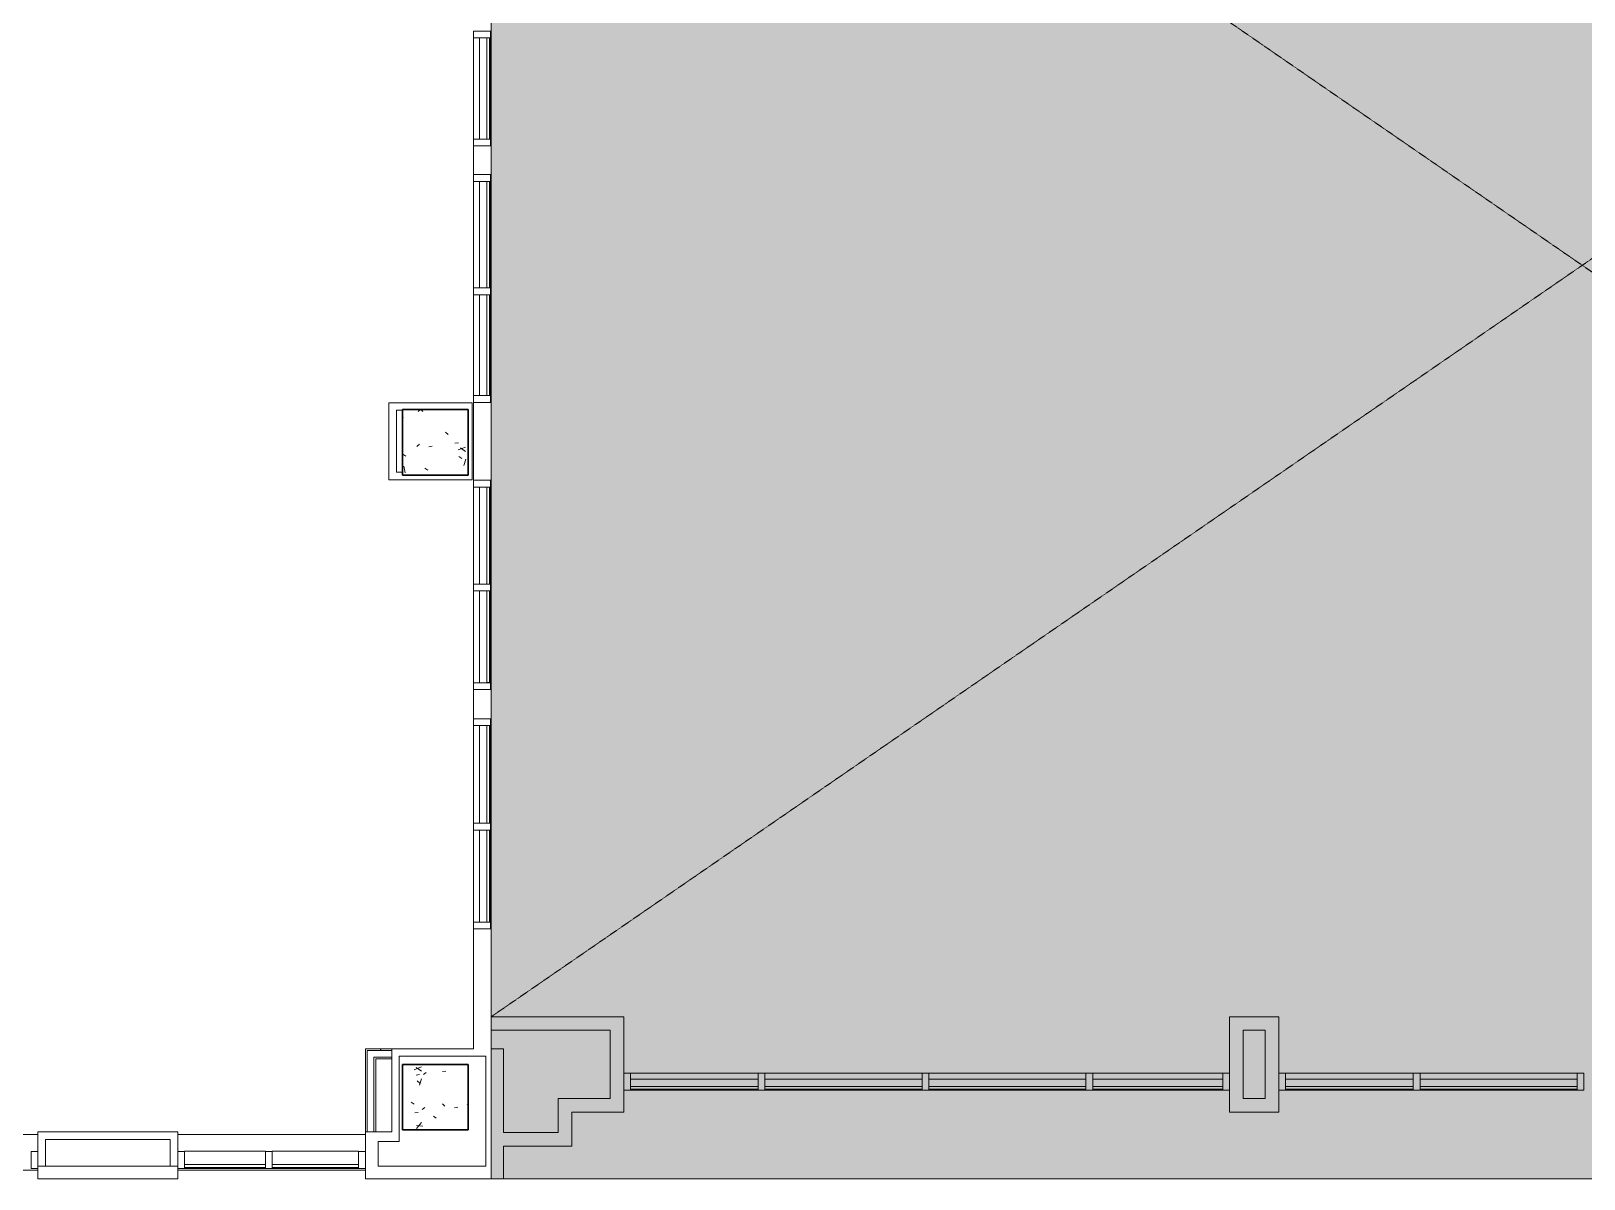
# Model space of a CAD drawing. Header units: inches. Extents: x 45807 to 48637, y -37659 to -35436.
# Drawn here: x 46401 to 46970, y -37659 to -37238 of the extents above; entities that cross this region are included whole.
import ezdxf

# ---------------------------------------------------------------- set-up
doc = ezdxf.new("R2010")
doc.units = ezdxf.units.IN
doc.header["$MEASUREMENT"] = 0
doc.linetypes.add('Hidden 1_8_', pattern=[0.1875, 0.125, -0.0625])
for name, color, linetype, lineweight in [('A-DETL-GENF', 92, 'Continuous', 9), ('A-DETL-HDLN', 90, 'Hidden 1_8_', 9), ('A-DETL-THIN', 151, 'Continuous', 9), ('A-GLAZ-CURT', 52, 'Continuous', 9), ('A-GLAZ-CWMG', 51, 'Continuous', 9), ('A-WALL', 113, 'Continuous', 9), ('A-WALL-PATT', 111, 'Continuous', 13), ('I-WALL', 2, 'Continuous', 9), ('S-COLS', 52, 'Continuous', 9)]:
    doc.layers.add(name, color=color, linetype=linetype, lineweight=lineweight)

# ---------------------------------------------------------------- blocks, each defined once
blk = doc.blocks.new('Concrete-Rectangular-Column - 24 x 24-V6-FIRST FLOOR CONSTRUCTION')
at = {"layer": 'S-COLS'}
h = blk.add_hatch(dxfattribs=at)
h.set_pattern_fill('FP2_8', color=256, style=0, pattern_type=2)
h.set_pattern_definition([(50, (-46549.434, 37388.848), (27.5427005, -2.409921), [2.88, -31.68]), (355, (-46549.434, 37388.848), (-5.327844, 28.884266), [2.304, -25.344]), (100.451, (-46547.138, 37388.647), (22.215316, 26.47393), [2.448, -26.924]), (46.184, (-46549.434, 37396.528), (40.981875, -6.356422), [4.32, -47.52]), (96.636, (-46546.018, 37395.998), (35.890748, 37.40619), [3.671, -40.386]), (351.184, (-46549.434, 37396.53), (35.890973, 37.406216), [3.456, -38.016]), (21, (-46545.594, 37394.608), (22.921036, -15.4607306), [2.88, -31.68]), (326, (-46545.594, 37394.608), (9.343532, 27.845738), [2.304, -25.344]), (71.451, (-46543.683, 37393.32), (32.264769, 12.384422), [2.448, -26.924]), (37.5, (-46549.434, 37388.848), (0.466855, 12.782707), [1.267, -23.77, 1.267, -24.461, -25.44]), (37.5, (-46549.434, 37388.848), (0.466855, 12.782707), [-50.765, 1.267, -24.173]), (7.5, (-46549.434, 37388.848), (10.1015895, 15.1450904), [1.267, -13.402, 1.267, -23.194, -9.696]), (7.5, (-46549.434, 37388.848), (10.1015895, 15.1450904), [-39.13, 1.267, -8.429]), (327.5, (-46557.997, 37388.848), (20.4991609, -0.8657796), [1.267, -8.333, 1.267, -28.685, -39.744]), (327.5, (-46557.997, 37388.848), (20.4991609, -0.8657796), [-39.552, 1.267, -38.477]), (317.5, (-46561.837, 37388.848), (22.3947794, 3.844288), [1.267, -11.213, 1.267, -18.624, -28.224]), (317.5, (-46561.837, 37388.848), (22.3947794, 3.844288), [-32.371, 1.267, -26.957])])
h.paths.add_polyline_path([(12, -12), (12, 12), (-12, 12), (-12, -12)], flags=0)
at = {"layer": 'S-COLS', "lineweight": 30}
for p, q in [((12, 12), (-12, 12)), ((-12, 12), (-12, -12)), ((12, -12), (12, 12)), ((-12, -12), (12, -12))]:
    blk.add_line(p, q, dxfattribs=at)
blk = doc.blocks.new('Concrete-Rectangular-Column - 24 x 24-V10-FIRST FLOOR CONSTRUCTION')
at = {"layer": 'S-COLS'}
h = blk.add_hatch(dxfattribs=at)
h.set_pattern_fill('FP2_12', color=256, style=0, pattern_type=2)
h.set_pattern_definition([(50, (-46549.434, 37628.848), (27.5427005, -2.409921), [2.88, -31.68]), (355, (-46549.434, 37628.848), (-5.327844, 28.884266), [2.304, -25.344]), (100.451, (-46547.138, 37628.647), (22.215316, 26.47393), [2.448, -26.924]), (46.184, (-46549.434, 37636.528), (40.981875, -6.356422), [4.32, -47.52]), (96.636, (-46546.018, 37635.998), (35.890748, 37.40619), [3.671, -40.386]), (351.184, (-46549.434, 37636.53), (35.890973, 37.406216), [3.456, -38.016]), (21, (-46545.594, 37634.608), (22.921036, -15.4607306), [2.88, -31.68]), (326, (-46545.594, 37634.608), (9.343532, 27.845738), [2.304, -25.344]), (71.451, (-46543.683, 37633.32), (32.264769, 12.384422), [2.448, -26.924]), (37.5, (-46549.434, 37628.848), (0.466855, 12.782707), [1.267, -23.77, 1.267, -24.461, -25.44]), (37.5, (-46549.434, 37628.848), (0.466855, 12.782707), [-50.765, 1.267, -24.173]), (7.5, (-46549.434, 37628.848), (10.1015895, 15.1450904), [1.267, -13.402, 1.267, -23.194, -9.696]), (7.5, (-46549.434, 37628.848), (10.1015895, 15.1450904), [-39.13, 1.267, -8.429]), (327.5, (-46557.997, 37628.848), (20.4991609, -0.8657796), [1.267, -8.333, 1.267, -28.685, -39.744]), (327.5, (-46557.997, 37628.848), (20.4991609, -0.8657796), [-39.552, 1.267, -38.477]), (317.5, (-46561.837, 37628.848), (22.3947794, 3.844288), [1.267, -11.213, 1.267, -18.624, -28.224]), (317.5, (-46561.837, 37628.848), (22.3947794, 3.844288), [-32.371, 1.267, -26.957])])
h.paths.add_polyline_path([(12, -12), (12, 12), (-12, 12), (-12, -12)], flags=0)
at = {"layer": 'S-COLS', "lineweight": 30}
for p, q in [((12, 12), (-12, 12)), ((-12, 12), (-12, -12)), ((12, -12), (12, 12)), ((-12, -12), (12, -12))]:
    blk.add_line(p, q, dxfattribs=at)
blk = doc.blocks.new('Rectangular Mullion - 2_5_ x 5_ rectangular 2-4794859-FIRST FLOOR CONSTRUCTION')
at = {"layer": 'A-GLAZ-CWMG'}
for p, q in [((46563.43, -37530.96), (46563.43, -37564.71)), ((46569.68, -37530.96), (46569.68, -37564.71))]:
    blk.add_line(p, q, dxfattribs=at)
blk = doc.blocks.new('Rectangular Mullion - 2_5_ x 5_ rectangular 2-4793464-FIRST FLOOR CONSTRUCTION')
at = {"layer": 'A-GLAZ-CWMG', "lineweight": 20}
for p, q in [((0, 2.125), (-2.5, 2.125)), ((-2.5, 2.125), (-2.5, -4.125)), ((0, -4.125), (0, 2.125)), ((-2.5, -4.125), (0, -4.125))]:
    blk.add_line(p, q, dxfattribs=at)
blk = doc.blocks.new('System Panel - Glazed-4794866-FIRST FLOOR CONSTRUCTION')
at = {"layer": 'A-GLAZ-CURT', "lineweight": 13}
for p, q in [((16.875, -0.75), (-16.875, -0.75)), ((-16.875, -0.75), (-16.875, -1.75)), ((-16.875, -1.75), (16.875, -1.75)), ((16.875, -1.75), (16.875, -0.75))]:
    blk.add_line(p, q, dxfattribs=at)
blk = doc.blocks.new('Rectangular Mullion - 2_5_ x 5_ rectangular 2-4793468-FIRST FLOOR CONSTRUCTION')
at = {"layer": 'A-GLAZ-CWMG', "lineweight": 20}
for p, q in [((-2.5, 2.125), (0, 2.125)), ((-2.5, -4.125), (-2.5, 2.125)), ((0, 2.125), (0, -4.125)), ((0, -4.125), (-2.5, -4.125))]:
    blk.add_line(p, q, dxfattribs=at)
blk = doc.blocks.new('Rectangular Mullion - 2_5_ x 5_ rectangular 3-4794861-FIRST FLOOR CONSTRUCTION')
at = {"layer": 'A-GLAZ-CWMG'}
for p, q in [((46565.56, -37564.71), (46565.56, -37530.96)), ((46569.56, -37530.96), (46569.56, -37564.71))]:
    blk.add_line(p, q, dxfattribs=at)
blk = doc.blocks.new('Rectangular Mullion - 2_5_ x 5_ rectangular 2-4794847-FIRST FLOOR CONSTRUCTION')
at = {"layer": 'A-GLAZ-CWMG'}
for p, q in [((46563.43, -37443.35), (46563.43, -37476.96)), ((46569.68, -37443.35), (46569.68, -37476.96))]:
    blk.add_line(p, q, dxfattribs=at)
blk = doc.blocks.new('System Panel - Glazed-4794854-FIRST FLOOR CONSTRUCTION')
at = {"layer": 'A-GLAZ-CURT', "lineweight": 13}
for p, q in [((16.8, -0.75), (-16.8, -0.75)), ((-16.8, -0.75), (-16.8, -1.75)), ((-16.8, -1.75), (16.8, -1.75)), ((16.8, -1.75), (16.8, -0.75))]:
    blk.add_line(p, q, dxfattribs=at)
blk = doc.blocks.new('Rectangular Mullion - 2_5_ x 5_ rectangular 3-4794849-FIRST FLOOR CONSTRUCTION')
at = {"layer": 'A-GLAZ-CWMG'}
for p, q in [((46565.56, -37476.96), (46565.56, -37443.35)), ((46569.56, -37443.35), (46569.56, -37476.96))]:
    blk.add_line(p, q, dxfattribs=at)
blk = doc.blocks.new('Rectangular Mullion - 2_5_ x 5_ rectangular 2-4794835-FIRST FLOOR CONSTRUCTION')
at = {"layer": 'A-GLAZ-CWMG'}
for p, q in [((46563.43, -37334.75), (46563.43, -37371.75)), ((46569.68, -37334.75), (46569.68, -37371.75))]:
    blk.add_line(p, q, dxfattribs=at)
blk = doc.blocks.new('System Panel - Glazed-4794842-FIRST FLOOR CONSTRUCTION')
at = {"layer": 'A-GLAZ-CURT', "lineweight": 13}
for p, q in [((18.5, -0.75), (-18.5, -0.75)), ((-18.5, -0.75), (-18.5, -1.75)), ((-18.5, -1.75), (18.5, -1.75)), ((18.5, -1.75), (18.5, -0.75))]:
    blk.add_line(p, q, dxfattribs=at)
blk = doc.blocks.new('Rectangular Mullion - 2_5_ x 5_ rectangular 3-4794837-FIRST FLOOR CONSTRUCTION')
at = {"layer": 'A-GLAZ-CWMG'}
for p, q in [((46565.56, -37371.75), (46565.56, -37334.75)), ((46569.56, -37334.75), (46569.56, -37371.75))]:
    blk.add_line(p, q, dxfattribs=at)
blk = doc.blocks.new('Rectangular Mullion - 2_5_ x 5_ rectangular 2-4794823-FIRST FLOOR CONSTRUCTION')
at = {"layer": 'A-GLAZ-CWMG'}
for p, q in [((46563.43, -37240.62), (46563.43, -37277.75)), ((46569.68, -37240.62), (46569.68, -37277.75))]:
    blk.add_line(p, q, dxfattribs=at)
blk = doc.blocks.new('System Panel - Glazed-4794830-FIRST FLOOR CONSTRUCTION')
at = {"layer": 'A-GLAZ-CURT', "lineweight": 13}
for p, q in [((18.5625, -0.75), (-18.5625, -0.75)), ((-18.5625, -0.75), (-18.5625, -1.75)), ((-18.5625, -1.75), (18.5625, -1.75)), ((18.5625, -1.75), (18.5625, -0.75))]:
    blk.add_line(p, q, dxfattribs=at)
blk = doc.blocks.new('Rectangular Mullion - 2_5_ x 5_ rectangular 3-4794825-FIRST FLOOR CONSTRUCTION')
at = {"layer": 'A-GLAZ-CWMG'}
for p, q in [((46565.56, -37277.75), (46565.56, -37240.62)), ((46569.56, -37240.62), (46569.56, -37277.75))]:
    blk.add_line(p, q, dxfattribs=at)
blk = doc.blocks.new('System Panel - Glazed-4794844-FIRST FLOOR CONSTRUCTION')
at = {"layer": 'A-GLAZ-CURT', "lineweight": 13}
for p, q in [((19.5, -0.75), (-19.5, -0.75)), ((-19.5, -0.75), (-19.5, -1.75)), ((-19.5, -1.75), (19.5, -1.75)), ((19.5, -1.75), (19.5, -0.75))]:
    blk.add_line(p, q, dxfattribs=at)
blk = doc.blocks.new('Rectangular Mullion - 2_5_ x 5_ rectangular 2-4794838-FIRST FLOOR CONSTRUCTION')
at = {"layer": 'A-GLAZ-CWMG'}
for p, q in [((46563.43, -37293.25), (46563.43, -37332.25)), ((46569.68, -37293.25), (46569.68, -37332.25))]:
    blk.add_line(p, q, dxfattribs=at)
blk = doc.blocks.new('Rectangular Mullion - 2_5_ x 5_ rectangular 3-4794840-FIRST FLOOR CONSTRUCTION')
at = {"layer": 'A-GLAZ-CWMG'}
for p, q in [((46565.56, -37332.25), (46565.56, -37293.25)), ((46569.56, -37293.25), (46569.56, -37332.25))]:
    blk.add_line(p, q, dxfattribs=at)
blk = doc.blocks.new('System Panel - Glazed-4794856-FIRST FLOOR CONSTRUCTION')
at = {"layer": 'A-GLAZ-CURT', "lineweight": 13}
for p, q in [((17.8, -0.75), (-17.8, -0.75)), ((-17.8, -0.75), (-17.8, -1.75)), ((-17.8, -1.75), (17.8, -1.75)), ((17.8, -1.75), (17.8, -0.75))]:
    blk.add_line(p, q, dxfattribs=at)
blk = doc.blocks.new('Rectangular Mullion - 2_5_ x 5_ rectangular 2-4794850-FIRST FLOOR CONSTRUCTION')
at = {"layer": 'A-GLAZ-CWMG'}
for p, q in [((46563.43, -37405.25), (46563.43, -37440.85)), ((46569.68, -37405.25), (46569.68, -37440.85))]:
    blk.add_line(p, q, dxfattribs=at)
blk = doc.blocks.new('Rectangular Mullion - 2_5_ x 5_ rectangular 3-4794852-FIRST FLOOR CONSTRUCTION')
at = {"layer": 'A-GLAZ-CWMG'}
for p, q in [((46565.56, -37440.85), (46565.56, -37405.25)), ((46569.56, -37405.25), (46569.56, -37440.85))]:
    blk.add_line(p, q, dxfattribs=at)
blk = doc.blocks.new('System Panel - Glazed-4794868-FIRST FLOOR CONSTRUCTION')
at = {"layer": 'A-GLAZ-CURT', "lineweight": 13}
for p, q in [((17.875, -0.75), (-17.875, -0.75)), ((-17.875, -0.75), (-17.875, -1.75)), ((-17.875, -1.75), (17.875, -1.75)), ((17.875, -1.75), (17.875, -0.75))]:
    blk.add_line(p, q, dxfattribs=at)
blk = doc.blocks.new('Rectangular Mullion - 2_5_ x 5_ rectangular 2-4794862-FIRST FLOOR CONSTRUCTION')
at = {"layer": 'A-GLAZ-CWMG'}
for p, q in [((46563.43, -37492.71), (46563.43, -37528.46)), ((46569.68, -37492.71), (46569.68, -37528.46))]:
    blk.add_line(p, q, dxfattribs=at)
blk = doc.blocks.new('Rectangular Mullion - 2_5_ x 5_ rectangular 3-4794864-FIRST FLOOR CONSTRUCTION')
at = {"layer": 'A-GLAZ-CWMG'}
for p, q in [((46565.56, -37528.46), (46565.56, -37492.71)), ((46569.56, -37492.71), (46569.56, -37528.46))]:
    blk.add_line(p, q, dxfattribs=at)
blk = doc.blocks.new('Rectangular Mullion - 2_5_ x 5_ rectangular 2-4794803-FIRST FLOOR CONSTRUCTION')
at = {"layer": 'A-GLAZ-CWMG', "lineweight": 20}
for p, q in [((-2.25, 2.125), (0.25, 2.125)), ((-2.25, -4.125), (-2.25, 2.125)), ((0.25, 2.125), (0.25, -4.125)), ((0.25, -4.125), (-2.25, -4.125))]:
    blk.add_line(p, q, dxfattribs=at)
blk = doc.blocks.new('Rectangular Mullion - 2_5_ x 5_ rectangular 2-4798530-FIRST FLOOR CONSTRUCTION')
at = {"layer": 'A-GLAZ-CWMG', "lineweight": 20}
for p, q in [((-2.5, 2.125), (0, 2.125)), ((-2.5, -4.125), (-2.5, 2.125)), ((0, 2.125), (0, -4.125)), ((0, -4.125), (-2.5, -4.125))]:
    blk.add_line(p, q, dxfattribs=at)
blk = doc.blocks.new('System Panel - Glazed-4799329-FIRST FLOOR CONSTRUCTION')
at = {"layer": 'A-GLAZ-CURT', "lineweight": 13}
for p, q in [((14.8125, -0.75), (-14.8125, -0.75)), ((-14.8125, -0.75), (-14.8125, -1.75)), ((-14.8125, -1.75), (14.8125, -1.75)), ((14.8125, -1.75), (14.8125, -0.75))]:
    blk.add_line(p, q, dxfattribs=at)
blk = doc.blocks.new('Rectangular Mullion - 2_5_ x 5_ rectangular 2-4799324-FIRST FLOOR CONSTRUCTION')
at = {"layer": 'A-GLAZ-CWMG'}
for p, q in [((46007.18, -37648.72), (45977.56, -37648.72)), ((46007.18, -37654.97), (45977.56, -37654.97))]:
    blk.add_line(p, q, dxfattribs=at)
blk = doc.blocks.new('Rectangular Mullion - 2_5_ x 5_ rectangular 2-4798535-FIRST FLOOR CONSTRUCTION')
at = {"layer": 'A-GLAZ-CWMG', "lineweight": 20}
for p, q in [((0, 2.125), (-2.5, 2.125)), ((-2.5, 2.125), (-2.5, -4.125)), ((0, -4.125), (0, 2.125)), ((-2.5, -4.125), (0, -4.125))]:
    blk.add_line(p, q, dxfattribs=at)
blk = doc.blocks.new('System Panel - Glazed-4799330-FIRST FLOOR CONSTRUCTION')
at = {"layer": 'A-GLAZ-CURT', "lineweight": 13}
for p, q in [((15.8125, -0.75), (-15.8125, -0.75)), ((-15.8125, -0.75), (-15.8125, -1.75)), ((-15.8125, -1.75), (15.8125, -1.75)), ((15.8125, -1.75), (15.8125, -0.75))]:
    blk.add_line(p, q, dxfattribs=at)
blk = doc.blocks.new('Rectangular Mullion - 2_5_ x 5_ rectangular 2-4799326-FIRST FLOOR CONSTRUCTION')
at = {"layer": 'A-GLAZ-CWMG'}
for p, q in [((46041.31, -37648.72), (46009.68, -37648.72)), ((46041.31, -37654.97), (46009.68, -37654.97))]:
    blk.add_line(p, q, dxfattribs=at)
blk = doc.blocks.new('Rectangular Mullion - 2_5_ x 5_ rectangular 2-4799328-FIRST FLOOR CONSTRUCTION')
at = {"layer": 'A-GLAZ-CWMG', "lineweight": 20}
for p, q in [((-2.25, 2.125), (0.25, 2.125)), ((-2.25, -4.125), (-2.25, 2.125)), ((0.25, 2.125), (0.25, -4.125)), ((0.25, -4.125), (-2.25, -4.125))]:
    blk.add_line(p, q, dxfattribs=at)
blk = doc.blocks.new('Rectangular Mullion - 2_5_ x 5_ rectangular 2-4832376-FIRST FLOOR CONSTRUCTION')
at = {"layer": 'A-GLAZ-CWMG'}
for p, q in [((46907.68, -37620.1), (46860.93, -37620.1)), ((46907.68, -37626.35), (46860.93, -37626.35))]:
    blk.add_line(p, q, dxfattribs=at)
blk = doc.blocks.new('Rectangular Mullion - 2_5_ x 5_ rectangular 2-V23-FIRST FLOOR CONSTRUCTION')
at = {"layer": 'A-GLAZ-CWMG', "lineweight": 20}
for p, q in [((0, 2.125), (-2.5, 2.125)), ((-2.5, 2.125), (-2.5, -4.125)), ((0, -4.125), (0, 2.125)), ((-2.5, -4.125), (0, -4.125))]:
    blk.add_line(p, q, dxfattribs=at)
blk = doc.blocks.new('System Panel - Glazed-4832380-FIRST FLOOR CONSTRUCTION')
at = {"layer": 'A-GLAZ-CURT', "lineweight": 13}
for p, q in [((23.375, -0.75), (-23.375, -0.75)), ((-23.375, -0.75), (-23.375, -1.75)), ((-23.375, -1.75), (23.375, -1.75)), ((23.375, -1.75), (23.375, -0.75))]:
    blk.add_line(p, q, dxfattribs=at)
blk = doc.blocks.new('Rectangular Mullion - 2_5_ x 5_ rectangular 3-4832377-FIRST FLOOR CONSTRUCTION')
at = {"layer": 'A-GLAZ-CWMG'}
for p, q in [((46860.93, -37622.22), (46907.68, -37622.22)), ((46907.68, -37626.22), (46860.93, -37626.22))]:
    blk.add_line(p, q, dxfattribs=at)
blk = doc.blocks.new('System Panel - Glazed-V15-FIRST FLOOR CONSTRUCTION')
at = {"layer": 'A-GLAZ-CURT', "lineweight": 13}
for p, q in [((28.77, -0.75), (-28.77, -0.75)), ((-28.77, -0.75), (-28.77, -1.75)), ((-28.77, -1.75), (28.77, -1.75)), ((28.77, -1.75), (28.77, -0.75))]:
    blk.add_line(p, q, dxfattribs=at)
blk = doc.blocks.new('Rectangular Mullion - 2_5_ x 5_ rectangular 2-V16-FIRST FLOOR CONSTRUCTION')
at = {"layer": 'A-GLAZ-CWMG'}
for p, q in [((46967.73, -37042.1), (46910.18, -37042.1)), ((46967.73, -37048.35), (46910.18, -37048.35))]:
    blk.add_line(p, q, dxfattribs=at)
blk = doc.blocks.new('Rectangular Mullion - 2_5_ x 5_ rectangular 3-V17-FIRST FLOOR CONSTRUCTION')
at = {"layer": 'A-GLAZ-CWMG'}
for p, q in [((46910.18, -37044.22), (46967.73, -37044.22)), ((46967.73, -37048.22), (46910.18, -37048.22))]:
    blk.add_line(p, q, dxfattribs=at)
blk = doc.blocks.new('Rectangular Mullion - 2_5_ x 5_ rectangular 2-V21-FIRST FLOOR CONSTRUCTION')
at = {"layer": 'A-GLAZ-CWMG', "lineweight": 20}
for p, q in [((-2.25, 2.125), (0.25, 2.125)), ((-2.25, -4.125), (-2.25, 2.125)), ((0.25, 2.125), (0.25, -4.125)), ((0.25, -4.125), (-2.25, -4.125))]:
    blk.add_line(p, q, dxfattribs=at)
blk = doc.blocks.new('Rectangular Mullion - 2_5_ x 5_ rectangular 2-V14-FIRST FLOOR CONSTRUCTION')
at = {"layer": 'A-GLAZ-CWMG', "lineweight": 20}
for p, q in [((-2.5, 2.125), (0, 2.125)), ((-2.5, -4.125), (-2.5, 2.125)), ((0, 2.125), (0, -4.125)), ((0, -4.125), (-2.5, -4.125))]:
    blk.add_line(p, q, dxfattribs=at)
blk = doc.blocks.new('System Panel - Glazed-4832405-FIRST FLOOR CONSTRUCTION')
at = {"layer": 'A-GLAZ-CURT', "lineweight": 13}
for p, q in [((23.83, -0.75), (-23.83, -0.75)), ((-23.83, -0.75), (-23.83, -1.75)), ((-23.83, -1.75), (23.83, -1.75)), ((23.83, -1.75), (23.83, -0.75))]:
    blk.add_line(p, q, dxfattribs=at)
blk = doc.blocks.new('Rectangular Mullion - 2_5_ x 5_ rectangular 2-4832402-FIRST FLOOR CONSTRUCTION')
at = {"layer": 'A-GLAZ-CWMG'}
for p, q in [((47077.93, -37620.1), (47030.27, -37620.1)), ((47077.93, -37626.35), (47030.27, -37626.35))]:
    blk.add_line(p, q, dxfattribs=at)
blk = doc.blocks.new('Rectangular Mullion - 2_5_ x 5_ rectangular 3-4832403-FIRST FLOOR CONSTRUCTION')
at = {"layer": 'A-GLAZ-CWMG'}
for p, q in [((47030.27, -37622.22), (47077.93, -37622.22)), ((47077.93, -37626.22), (47030.27, -37626.22))]:
    blk.add_line(p, q, dxfattribs=at)

msp = doc.modelspace()

# ---------------------------------------------------------------- hatches: boundary and pattern name
at = {"layer": 'A-DETL-GENF'}
h = msp.add_hatch(color=9, dxfattribs=at)
h.paths.add_polyline_path([(47373.25, -37658.85), (48135.43, -37658.85), (48135.43, -37255.85), (48256.43, -37255.85), (48256.43, -36855.85), (48636.43, -36855.85), (48636.43, -36432.85), (48075.43, -36432.85), (48075.43, -35435.85), (45807.43, -35435.85), (45807.43, -36911.1), (46010.06, -36911.1), (46010.06, -36715.47), (46346.43, -36715.47), (46346.43, -36861.97), (46862.06, -36861.97), (46862.06, -37049.35), (46569.93, -37049.35), (46569.93, -37658.85), (47372.93, -37658.85)], flags=0)
h.paths.add_polyline_path([(46426.05, -36636.53), (46426.05, -36636.53), (46425.7, -36636.26)], flags=0)
h.paths.add_polyline_path([(46426.05, -36600.53), (46426.05, -36600.53), (46425.2, -36599.88)], flags=0)
h.paths.add_polyline_path([(46424.23, -36584.61), (46424.23, -36584.61), (46424.32, -36584.54)], flags=0)
h.paths.add_polyline_path([(46747.54, -36574.17), (46747.54, -36574.17), (46747.54, -36559.81)], flags=0)
h.paths.add_polyline_path([(46426.05, -36564.53), (46426.05, -36564.53), (46425.2, -36563.88)], flags=0)
h.paths.add_polyline_path([(46763.71, -36559.81), (46763.71, -36559.81), (46763.71, -36546.77)], flags=0)
h.paths.add_polyline_path([(46749.59, -36538.71), (46749.59, -36538.71), (46750, -36538.71)], flags=0)
h.paths.add_polyline_path([(46426.05, -36528.53), (46426.05, -36528.53), (46425.2, -36527.88)], flags=0)
h.paths.add_polyline_path([(46426.05, -36492.53), (46426.05, -36492.53), (46425.2, -36491.88)], flags=0)
h.paths.add_polyline_path([(46749.59, -36466.71), (46749.59, -36466.71), (46750, -36466.71)], flags=0)
h.paths.add_polyline_path([(46747.54, -36444.91), (46747.54, -36444.91), (46747.54, -36442.32)], flags=0)
at = {"layer": 'A-WALL-PATT', "lineweight": 9}
h = msp.add_hatch(dxfattribs=at)
h.set_pattern_fill('FP2_14', color=256, style=0, pattern_type=2)
h.set_pattern_definition([(0, (0, 0), (30.72, 7.68), [1.267, -21.773, 1.267, -21.773, -122.88]), (0, (0, 0), (30.72, 7.68), [-46.08, 1.267, -44.813, 1.267, -21.773, -53.76]), (0, (0, 0), (30.72, 7.68), [-115.2, 1.267, -14.093, 1.267, -37.133]), (120, (11.52, 3.84), (-22.0110751, 22.7643004), [1.267, -21.773, 1.267, -21.773, -122.88]), (120, (11.52, 3.84), (-22.0110751, 22.7643004), [-46.08, 1.267, -44.813, 1.267, -21.773, -53.76]), (120, (11.52, 3.84), (-22.0110751, 22.7643004), [-115.2, 1.267, -14.093, 1.267, -37.133]), (240, (15.36, 19.2), (-8.7089249, -30.4443004), [1.267, -21.773, 1.267, -21.773, -122.88]), (240, (15.36, 19.2), (-8.7089249, -30.4443004), [-46.08, 1.267, -44.813, 1.267, -21.773, -53.76]), (240, (15.36, 19.2), (-8.7089249, -30.4443004), [-115.2, 1.267, -14.093, 1.267, -37.133])])
h.paths.add_polyline_path([(46524.43, -37611.72), (46533.43, -37611.72), (46533.43, -37611.1), (46523.81, -37611.1), (46523.81, -37611.72)], flags=0)

# ---------------------------------------------------------------- linework, layer by layer
at = {"layer": 'A-DETL-HDLN'}
for p, q in [((46569.93, -37048.35), (47368.93, -37599.37)), ((47368.93, -37048.85), (46569.93, -37599.37))]:
    msp.add_line(p, q, dxfattribs=at)
at = {"layer": 'A-DETL-THIN'}
for p, q in [((46569.93, -37049.35), (46569.93, -37658.85)), ((46569.93, -37658.85), (48135.43, -37658.85))]:
    msp.add_line(p, q, dxfattribs=at)
at = {"layer": 'A-WALL', "lineweight": 13}
for p, q in [((46563.43, -37280.25), (46563.43, -37290.75)), ((46569.93, -37280.25), (46563.43, -37280.25)), ((46569.93, -37290.75), (46569.93, -37280.25)), ((46563.43, -37290.75), (46569.93, -37290.75)), ((46563.43, -37374.25), (46563.43, -37402.75)), ((46569.93, -37374.25), (46563.43, -37374.25)), ((46569.93, -37402.75), (46569.93, -37374.25)), ((46563.43, -37402.75), (46569.93, -37402.75)), ((46563.43, -37479.46), (46563.43, -37490.21)), ((46569.93, -37479.46), (46563.43, -37479.46)), ((46569.93, -37490.21), (46569.93, -37479.46)), ((46563.43, -37490.21), (46569.93, -37490.21)), ((46563.43, -37567.21), (46563.43, -37611.1)), ((46569.93, -37567.21), (46563.43, -37567.21)), ((46569.93, -37599.37), (46569.93, -37567.21)), ((46569.93, -37611.1), (46569.93, -37604.37)), ((46524.43, -37611.72), (46533.43, -37611.72)), ((46524.43, -37641.6), (46524.43, -37611.72)), ((46526.93, -37614.22), (46533.43, -37614.22)), ((46526.93, -37641.6), (46526.93, -37614.22)), ((46533.43, -37614.85), (46533.43, -37611.1)), ((46567.93, -37613.85), (46567.93, -37654.22)), ((46574.43, -37611.1), (46569.93, -37611.1)), ((46574.43, -37641.85), (46574.43, -37611.1)), ((46523.81, -37641.6), (46523.81, -37658.85)), ((46528.43, -37641.6), (46523.81, -37641.6)), ((46528.43, -37654.22), (46528.43, -37645.1)), ((46574.43, -37658.85), (46574.43, -37646.85)), ((46403.81, -37654.22), (46403.81, -37658.85)), ((46406.56, -37654.22), (46403.81, -37654.22)), ((46455.06, -37654.22), (46406.56, -37654.22)), ((46455.06, -37658.85), (46455.06, -37654.22)), ((46567.93, -37654.22), (46528.43, -37654.22)), ((46403.81, -37658.85), (46455.06, -37658.85)), ((46523.81, -37658.85), (46574.43, -37658.85))]:
    msp.add_line(p, q, dxfattribs=at)
at = {"layer": 'A-WALL'}
for p, q in [((46335.06, -37642.6), (46403.81, -37642.6)), ((46455.06, -37642.6), (46523.81, -37642.6)), ((46403.81, -37655.6), (46335.06, -37655.6)), ((46523.81, -37655.6), (46455.06, -37655.6))]:
    msp.add_line(p, q, dxfattribs=at)
at = {"layer": 'I-WALL', "lineweight": 13}
for p, q in [((46562.93, -37374.35), (46532.43, -37374.35)), ((46532.43, -37374.35), (46532.43, -37402.6)), ((46535.18, -37377.1), (46537.43, -37377.1)), ((46535.18, -37399.85), (46535.18, -37377.1)), ((46562.93, -37402.6), (46562.93, -37374.35)), ((46537.43, -37399.85), (46535.18, -37399.85)), ((46532.43, -37402.6), (46562.93, -37402.6)), ((46618.43, -37599.37), (46569.93, -37599.37)), ((46618.43, -37634.36), (46618.43, -37599.37)), ((46840.43, -37599.37), (46840.43, -37634.37)), ((46858.43, -37599.37), (46840.43, -37599.37)), ((46858.43, -37634.37), (46858.43, -37599.37)), ((46569.93, -37604.37), (46613.43, -37604.37)), ((46613.43, -37604.37), (46613.43, -37629.36)), ((46845.43, -37629.37), (46845.43, -37604.37)), ((46845.43, -37604.37), (46853.43, -37604.37)), ((46853.43, -37604.37), (46853.43, -37629.37)), ((46563.43, -37611.1), (46523.81, -37611.1)), ((46523.81, -37611.1), (46523.81, -37641.6)), ((46527.56, -37614.85), (46533.43, -37614.85)), ((46527.56, -37641.6), (46527.56, -37614.85)), ((46533.43, -37614.85), (46533.43, -37641.6)), ((46536.18, -37645.1), (46536.18, -37613.85)), ((46536.18, -37613.85), (46567.93, -37613.85)), ((46594.43, -37629.36), (46594.43, -37641.85)), ((46613.43, -37629.36), (46594.43, -37629.36)), ((46853.43, -37629.37), (46845.43, -37629.37)), ((46599.43, -37646.85), (46599.43, -37634.36)), ((46599.43, -37634.36), (46618.43, -37634.36)), ((46840.43, -37634.37), (46858.43, -37634.37)), ((46403.81, -37641.6), (46403.81, -37654.22)), ((46455.06, -37641.6), (46403.81, -37641.6)), ((46406.56, -37654.22), (46406.56, -37644.35)), ((46406.56, -37644.35), (46452.31, -37644.35)), ((46452.31, -37644.35), (46452.31, -37654.22)), ((46455.06, -37654.22), (46455.06, -37641.6)), ((46533.43, -37641.6), (46528.43, -37641.6)), ((46528.43, -37645.1), (46536.18, -37645.1)), ((46594.43, -37641.85), (46574.43, -37641.85)), ((46574.43, -37646.85), (46599.43, -37646.85))]:
    msp.add_line(p, q, dxfattribs=at)

# ---------------------------------------------------------------- block references
at = {"layer": 'A-GLAZ-CURT', "rotation": 90}
for name, p in [('System Panel - Glazed-4794830-FIRST FLOOR CONSTRUCTION', (46567.56, -37259.19)), ('System Panel - Glazed-4794844-FIRST FLOOR CONSTRUCTION', (46567.56, -37312.75)), ('System Panel - Glazed-4794842-FIRST FLOOR CONSTRUCTION', (46567.56, -37353.25)), ('System Panel - Glazed-4794856-FIRST FLOOR CONSTRUCTION', (46567.56, -37423.05)), ('System Panel - Glazed-4794854-FIRST FLOOR CONSTRUCTION', (46567.56, -37460.15)), ('System Panel - Glazed-4794868-FIRST FLOOR CONSTRUCTION', (46567.56, -37510.58)), ('System Panel - Glazed-4794866-FIRST FLOOR CONSTRUCTION', (46567.56, -37547.83))]:
    msp.add_blockref(name, p, dxfattribs=at)
at = {"layer": 'A-GLAZ-CURT'}
for name, p in [('System Panel - Glazed-4832380-FIRST FLOOR CONSTRUCTION', (46644.31, -37624.22)), ('System Panel - Glazed-V15-FIRST FLOOR CONSTRUCTION', (46698.95, -37624.22)), ('System Panel - Glazed-V15-FIRST FLOOR CONSTRUCTION', (46759, -37624.22)), ('System Panel - Glazed-4832405-FIRST FLOOR CONSTRUCTION', (46814.1, -37624.22)), ('System Panel - Glazed-4832380-FIRST FLOOR CONSTRUCTION', (46884.31, -37624.22)), ('System Panel - Glazed-V15-FIRST FLOOR CONSTRUCTION', (46938.95, -37624.22)), ('System Panel - Glazed-4799329-FIRST FLOOR CONSTRUCTION', (46472.37, -37652.85)), ('System Panel - Glazed-4799330-FIRST FLOOR CONSTRUCTION', (46505.5, -37652.85))]:
    msp.add_blockref(name, p, dxfattribs=at)
at = {"layer": 'A-GLAZ-CWMG', "extrusion": (0, 0, -1)}
for name, p, rotation in [('Rectangular Mullion - 2_5_ x 5_ rectangular 2-4794803-FIRST FLOOR CONSTRUCTION', (-46567.56, -37238.37), 90), ('Rectangular Mullion - 2_5_ x 5_ rectangular 2-4793468-FIRST FLOOR CONSTRUCTION', (-46567.56, -37290.75), 90), ('Rectangular Mullion - 2_5_ x 5_ rectangular 2-4794803-FIRST FLOOR CONSTRUCTION', (-46567.56, -37332.5), 90), ('Rectangular Mullion - 2_5_ x 5_ rectangular 2-4793468-FIRST FLOOR CONSTRUCTION', (-46567.56, -37402.75), 90), ('Rectangular Mullion - 2_5_ x 5_ rectangular 2-4794803-FIRST FLOOR CONSTRUCTION', (-46567.56, -37441.1), 90), ('Rectangular Mullion - 2_5_ x 5_ rectangular 2-4793468-FIRST FLOOR CONSTRUCTION', (-46567.56, -37490.21), 90), ('Rectangular Mullion - 2_5_ x 5_ rectangular 2-4794803-FIRST FLOOR CONSTRUCTION', (-46567.56, -37528.71), 90), ('Rectangular Mullion - 2_5_ x 5_ rectangular 2-V21-FIRST FLOOR CONSTRUCTION', (-46669.93, -37624.22), 180), ('Rectangular Mullion - 2_5_ x 5_ rectangular 2-V21-FIRST FLOOR CONSTRUCTION', (-46729.98, -37624.22), 180), ('Rectangular Mullion - 2_5_ x 5_ rectangular 2-V21-FIRST FLOOR CONSTRUCTION', (-46790.02, -37624.22), 180), ('Rectangular Mullion - 2_5_ x 5_ rectangular 2-V14-FIRST FLOOR CONSTRUCTION', (-46840.43, -37624.22), 180), ('Rectangular Mullion - 2_5_ x 5_ rectangular 2-V21-FIRST FLOOR CONSTRUCTION', (-46909.93, -37624.22), 180), ('Rectangular Mullion - 2_5_ x 5_ rectangular 2-V21-FIRST FLOOR CONSTRUCTION', (-46969.98, -37624.22), 180), ('Rectangular Mullion - 2_5_ x 5_ rectangular 2-4798530-FIRST FLOOR CONSTRUCTION', (-46403.81, -37652.85), 180), ('Rectangular Mullion - 2_5_ x 5_ rectangular 2-4799328-FIRST FLOOR CONSTRUCTION', (-46489.43, -37652.85), 180), ('Rectangular Mullion - 2_5_ x 5_ rectangular 2-4798530-FIRST FLOOR CONSTRUCTION', (-46523.81, -37652.85), 180)]:
    msp.add_blockref(name, p, dxfattribs=dict(at, rotation=rotation))
at = {"layer": 'A-GLAZ-CWMG'}
for name, p in [('Rectangular Mullion - 2_5_ x 5_ rectangular 2-4794823-FIRST FLOOR CONSTRUCTION', (0, 0)), ('Rectangular Mullion - 2_5_ x 5_ rectangular 3-4794825-FIRST FLOOR CONSTRUCTION', (0, 0)), ('Rectangular Mullion - 2_5_ x 5_ rectangular 2-4794838-FIRST FLOOR CONSTRUCTION', (0, 0)), ('Rectangular Mullion - 2_5_ x 5_ rectangular 3-4794840-FIRST FLOOR CONSTRUCTION', (0, 0)), ('Rectangular Mullion - 2_5_ x 5_ rectangular 2-4794835-FIRST FLOOR CONSTRUCTION', (0, 0)), ('Rectangular Mullion - 2_5_ x 5_ rectangular 3-4794837-FIRST FLOOR CONSTRUCTION', (0, 0)), ('Rectangular Mullion - 2_5_ x 5_ rectangular 2-4794850-FIRST FLOOR CONSTRUCTION', (0, 0)), ('Rectangular Mullion - 2_5_ x 5_ rectangular 3-4794852-FIRST FLOOR CONSTRUCTION', (0, 0)), ('Rectangular Mullion - 2_5_ x 5_ rectangular 2-4794847-FIRST FLOOR CONSTRUCTION', (0, 0)), ('Rectangular Mullion - 2_5_ x 5_ rectangular 3-4794849-FIRST FLOOR CONSTRUCTION', (0, 0)), ('Rectangular Mullion - 2_5_ x 5_ rectangular 2-4794862-FIRST FLOOR CONSTRUCTION', (0, 0)), ('Rectangular Mullion - 2_5_ x 5_ rectangular 3-4794864-FIRST FLOOR CONSTRUCTION', (0, 0)), ('Rectangular Mullion - 2_5_ x 5_ rectangular 2-4794859-FIRST FLOOR CONSTRUCTION', (0, 0)), ('Rectangular Mullion - 2_5_ x 5_ rectangular 3-4794861-FIRST FLOOR CONSTRUCTION', (0, 0)), ('Rectangular Mullion - 2_5_ x 5_ rectangular 2-4832376-FIRST FLOOR CONSTRUCTION', (-240, 0)), ('Rectangular Mullion - 2_5_ x 5_ rectangular 3-4832377-FIRST FLOOR CONSTRUCTION', (-240, 0)), ('Rectangular Mullion - 2_5_ x 5_ rectangular 2-V16-FIRST FLOOR CONSTRUCTION', (-240, -578)), ('Rectangular Mullion - 2_5_ x 5_ rectangular 3-V17-FIRST FLOOR CONSTRUCTION', (-240, -578)), ('Rectangular Mullion - 2_5_ x 5_ rectangular 2-V16-FIRST FLOOR CONSTRUCTION', (-179.96, -578)), ('Rectangular Mullion - 2_5_ x 5_ rectangular 3-V17-FIRST FLOOR CONSTRUCTION', (-179.96, -578)), ('Rectangular Mullion - 2_5_ x 5_ rectangular 2-4832402-FIRST FLOOR CONSTRUCTION', (-240, 0)), ('Rectangular Mullion - 2_5_ x 5_ rectangular 3-4832403-FIRST FLOOR CONSTRUCTION', (-240, 0)), ('Rectangular Mullion - 2_5_ x 5_ rectangular 2-4832376-FIRST FLOOR CONSTRUCTION', (0, 0)), ('Rectangular Mullion - 2_5_ x 5_ rectangular 3-4832377-FIRST FLOOR CONSTRUCTION', (0, 0)), ('Rectangular Mullion - 2_5_ x 5_ rectangular 2-V16-FIRST FLOOR CONSTRUCTION', (0, -578)), ('Rectangular Mullion - 2_5_ x 5_ rectangular 3-V17-FIRST FLOOR CONSTRUCTION', (0, -578)), ('Rectangular Mullion - 2_5_ x 5_ rectangular 2-4799324-FIRST FLOOR CONSTRUCTION', (480, 0)), ('Rectangular Mullion - 2_5_ x 5_ rectangular 2-4799326-FIRST FLOOR CONSTRUCTION', (480, 0))]:
    msp.add_blockref(name, p, dxfattribs=at)
for name, p, rotation in [('Rectangular Mullion - 2_5_ x 5_ rectangular 2-4793464-FIRST FLOOR CONSTRUCTION', (46567.56, -37280.25), 270), ('Rectangular Mullion - 2_5_ x 5_ rectangular 2-4793464-FIRST FLOOR CONSTRUCTION', (46567.56, -37374.25), 270), ('Rectangular Mullion - 2_5_ x 5_ rectangular 2-4793464-FIRST FLOOR CONSTRUCTION', (46567.56, -37479.46), 270), ('Rectangular Mullion - 2_5_ x 5_ rectangular 2-4793464-FIRST FLOOR CONSTRUCTION', (46567.56, -37567.21), 270), ('Rectangular Mullion - 2_5_ x 5_ rectangular 2-V23-FIRST FLOOR CONSTRUCTION', (46618.43, -37624.22), 180), ('Rectangular Mullion - 2_5_ x 5_ rectangular 2-V23-FIRST FLOOR CONSTRUCTION', (46858.43, -37624.22), 180), ('Rectangular Mullion - 2_5_ x 5_ rectangular 2-4798535-FIRST FLOOR CONSTRUCTION', (46455.06, -37652.85), 180)]:
    msp.add_blockref(name, p, dxfattribs=dict(at, rotation=rotation))
at = {"layer": 'S-COLS'}
for name, p in [('Concrete-Rectangular-Column - 24 x 24-V6-FIRST FLOOR CONSTRUCTION', (46549.43, -37388.85)), ('Concrete-Rectangular-Column - 24 x 24-V10-FIRST FLOOR CONSTRUCTION', (46549.43, -37628.85))]:
    msp.add_blockref(name, p, dxfattribs=at)

doc.saveas('drawing.dxf')
